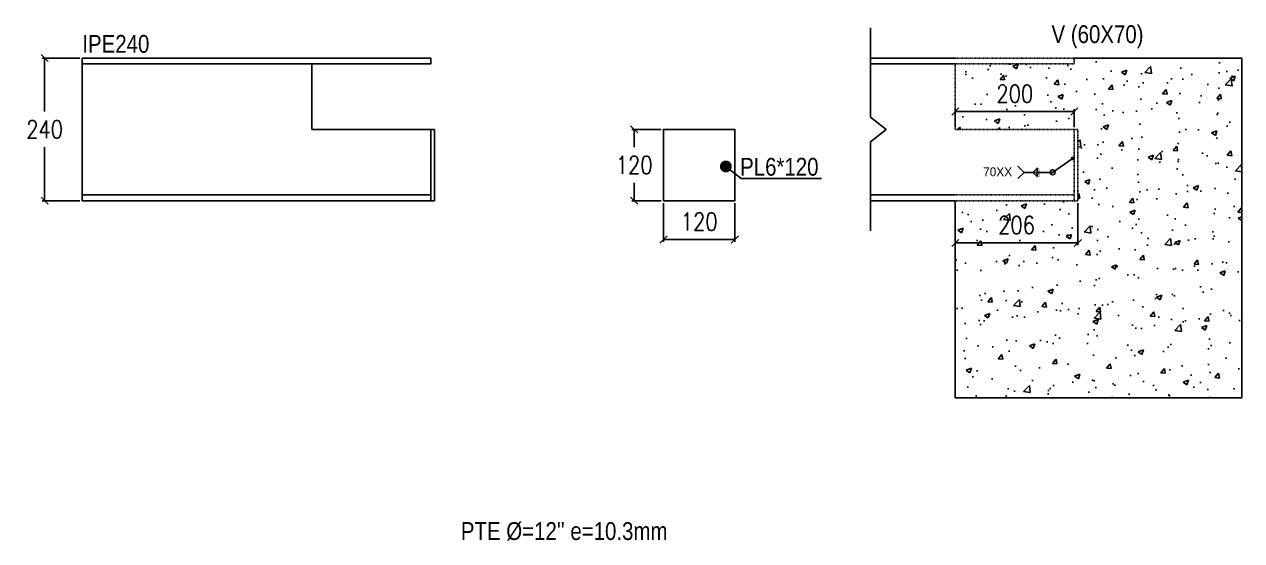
# Model space of a CAD drawing. Header units: millimetres. Extents: x -999 to 93225, y -17477 to 29086.
# Drawn here: x 3836 to 5883, y -11030 to -10161 of the extents above; entities that cross this region are included whole.
import ezdxf
from ezdxf.enums import TextEntityAlignment as Align

# ---------------------------------------------------------------- set-up
doc = ezdxf.new("R2010")
doc.units = ezdxf.units.MM
doc.header["$LTSCALE"] = 0.4
doc.linetypes.add('DXK_LINE_DOT1', pattern=[1.8814, 0.9407, -0.9407])
doc.layers.get('0').update_dxf_attribs({"color": 255})
for name, color, linetype in [('COTAS', 8, 'Continuous'), ('P-PLATINA', 6, 'Continuous'), ('TITULO', 3, 'Continuous')]:
    doc.layers.add(name, color=color, linetype=linetype)
doc.styles.add('Arial Narrow', font='', dxfattribs={"height": 0.2})
doc.styles.add('CNI_COTAS', font='romans.shx', dxfattribs={"width": 0.8})
doc.styles.add('ROMANS', font='DINGRAFO.SHX')
doc.styles.get('Arial Narrow').set_extended_font_data('Arial Narrow')
doc.dimstyles.new('1.1', dxfattribs={"dimscale": 0, "dimtxt": 15, "dimasz": 20, "dimexe": 2, "dimexo": 2, "dimgap": 7, "dimtad": 1, "dimdec": 0, "dimzin": 4, "dimdsep": 46, "dimtxsty": 'CNI_COTAS', "dimblk": 'DOTSMALL', "dimcen": 0, "dimclrd": 256, "dimclrt": 3, "dimadec": 0, "dimazin": 0, "dimtfac": 1, "dimtdec": 0, "dimtmove": 2, "dimatfit": 0, "dimldrblk": 'DOT', "dimfxl": 0.05, "dimtolj": 1, "dimtzin": 0, "dimarcsym": 1})
doc.dimstyles.new('1.4', dxfattribs={"dimscale": 0, "dimtxt": 30, "dimasz": 12, "dimexe": 4, "dimexo": 4, "dimgap": 15, "dimtad": 1, "dimdec": 0, "dimzin": 4, "dimdsep": 46, "dimtxsty": 'CNI_COTAS', "dimblk": 'OBLIQUE', "dimcen": -0.09, "dimclrd": 256, "dimclrt": 3, "dimadec": 0, "dimazin": 0, "dimtfac": 1, "dimtdec": 0, "dimtmove": 2, "dimatfit": 0, "dimldrblk": 'DOT', "dimfxl": 0.05, "dimtolj": 1, "dimtzin": 0, "dimarcsym": 0})

# ---------------------------------------------------------------- blocks, each defined once
blk = doc.blocks.new('_Dot')
at = {"color": 0, "linetype": 'ByBlock', "lineweight": -2}
blk.add_line((-0.5, 0), (-1, 0), dxfattribs=at)
at = {"color": 0, "linetype": 'ByBlock', "const_width": 0.5}
blk.add_lwpolyline([(-0.25, 0, 1), (0.25, 0, 1)], format="xyb", close=True, dxfattribs=at)
blk = doc.blocks.new('_DotSmall')
at = {"color": 0, "linetype": 'ByBlock', "const_width": 0.5}
blk.add_lwpolyline([(-0.0625, 0, 1), (0.0625, 0, 1)], format="xyb", close=True, dxfattribs=at)
blk = doc.blocks.new('_Oblique')
at = {"color": 0, "linetype": 'ByBlock', "lineweight": -2}
blk.add_line((-0.5, -0.5), (0.5, 0.5), dxfattribs=at)
blk = doc.blocks.new('*D682')
at = {"layer": 'COTAS', "color": 0, "lineweight": -2, "transparency": 16777216}
for p, q in [((3929.1, -10217.5), (3865.9, -10217.5)), ((3929.1, -10457.5), (3865.9, -10457.5))]:
    blk.add_line(p, q, dxfattribs=at)
at = {"layer": 'COTAS', "lineweight": -2, "transparency": 16777216}
for p, q in [((3869.9, -10217.5), (3869.9, -10307.5)), ((3869.9, -10457.5), (3869.9, -10367.5))]:
    blk.add_line(p, q, dxfattribs=at)
at = {"layer": 'Defpoints', "color": 0, "transparency": 16777216}
for p in [(3869.9, -10217.5), (3933.1, -10217.5), (3933.1, -10457.5)]:
    blk.add_point(p, dxfattribs=at)
at = {"layer": 'COTAS', "lineweight": -2, "transparency": 16777216, "xscale": 12, "yscale": 12, "zscale": 12}
for p, rotation in [((3869.9, -10217.5), 90), ((3869.9, -10457.5), 270)]:
    blk.add_blockref('_Oblique', p, dxfattribs=dict(at, rotation=rotation))
at = {"layer": 'COTAS', "color": 3, "transparency": 16777216, "insert": (3869.9, -10337.5), "char_height": 30, "attachment_point": 5, "rotation": 0.01, "style": 'CNI_COTAS'}
blk.add_mtext('\\A1;240', dxfattribs=at)
blk = doc.blocks.new('*D683')
at = {"layer": 'COTAS', "color": 0, "lineweight": -2, "transparency": 16777216}
for p, q in [((5401.2, -10333.5), (5401.2, -10303.5)), ((5601.2, -10333.5), (5601.2, -10303.5))]:
    blk.add_line(p, q, dxfattribs=at)
at = {"layer": 'COTAS', "lineweight": -2, "transparency": 16777216}
blk.add_line((5401.2, -10307.5), (5601.2, -10307.5), dxfattribs=at)
at = {"layer": 'Defpoints', "color": 0, "transparency": 16777216}
for p in [(5601.2, -10307.5), (5401.2, -10337.5), (5601.2, -10337.5)]:
    blk.add_point(p, dxfattribs=at)
at = {"layer": 'COTAS', "lineweight": -2, "transparency": 16777216, "xscale": 12, "yscale": 12, "zscale": 12, "rotation": 180}
blk.add_blockref('_Oblique', (5401.2, -10307.5), dxfattribs=at)
at = {"layer": 'COTAS', "lineweight": -2, "transparency": 16777216, "xscale": 12, "yscale": 12, "zscale": 12}
blk.add_blockref('_Oblique', (5601.2, -10307.5), dxfattribs=at)
at = {"layer": 'COTAS', "color": 3, "transparency": 16777216, "insert": (5501.2, -10277.5), "char_height": 30, "attachment_point": 5, "style": 'CNI_COTAS'}
blk.add_mtext('\\A1;200', dxfattribs=at)
blk = doc.blocks.new('*D681')
at = {"layer": 'COTAS', "color": 0, "lineweight": -2, "transparency": 16777216}
for p, q in [((5401.2, -10461.5), (5401.2, -10532.5)), ((5607.2, -10461.5), (5607.2, -10532.5))]:
    blk.add_line(p, q, dxfattribs=at)
at = {"layer": 'COTAS', "lineweight": -2, "transparency": 16777216}
blk.add_line((5401.2, -10528.5), (5607.2, -10528.5), dxfattribs=at)
at = {"layer": 'Defpoints', "color": 0, "transparency": 16777216}
for p in [(5401.2, -10457.5), (5607.2, -10457.5), (5607.2, -10528.5)]:
    blk.add_point(p, dxfattribs=at)
at = {"layer": 'COTAS', "lineweight": -2, "transparency": 16777216, "xscale": 12, "yscale": 12, "zscale": 12, "rotation": 180}
blk.add_blockref('_Oblique', (5401.2, -10528.5), dxfattribs=at)
at = {"layer": 'COTAS', "lineweight": -2, "transparency": 16777216, "xscale": 12, "yscale": 12, "zscale": 12}
blk.add_blockref('_Oblique', (5607.2, -10528.5), dxfattribs=at)
at = {"layer": 'COTAS', "color": 3, "transparency": 16777216, "insert": (5504.2, -10498.5), "char_height": 30, "attachment_point": 5, "style": 'CNI_COTAS'}
blk.add_mtext('\\A1;206', dxfattribs=at)
blk = doc.blocks.new('*D684')
at = {"layer": 'COTAS', "color": 0, "lineweight": -2, "transparency": 16777216}
for p, q in [((4906.5, -10337.5), (4857.3, -10337.5)), ((4906.5, -10457.5), (4857.3, -10457.5))]:
    blk.add_line(p, q, dxfattribs=at)
at = {"layer": 'COTAS', "lineweight": -2, "transparency": 16777216}
for p, q in [((4861.3, -10337.5), (4861.3, -10367.5)), ((4861.3, -10457.5), (4861.3, -10427.5))]:
    blk.add_line(p, q, dxfattribs=at)
at = {"layer": 'Defpoints', "color": 0, "transparency": 16777216}
for p in [(4910.5, -10337.5), (4861.3, -10457.5), (4910.5, -10457.5)]:
    blk.add_point(p, dxfattribs=at)
at = {"layer": 'COTAS', "lineweight": -2, "transparency": 16777216, "xscale": 12, "yscale": 12, "zscale": 12}
for p, rotation in [((4861.3, -10337.5), 90), ((4861.3, -10457.5), 270)]:
    blk.add_blockref('_Oblique', p, dxfattribs=dict(at, rotation=rotation))
at = {"layer": 'COTAS', "color": 3, "transparency": 16777216, "insert": (4861.3, -10397.5), "char_height": 30, "attachment_point": 5, "rotation": 0.01, "style": 'CNI_COTAS'}
blk.add_mtext('\\A1;120', dxfattribs=at)
blk = doc.blocks.new('*D685')
at = {"layer": 'COTAS', "color": 0, "lineweight": -2, "transparency": 16777216}
for p, q in [((4910.5, -10461.5), (4910.5, -10526.7)), ((5030.5, -10461.5), (5030.5, -10526.7))]:
    blk.add_line(p, q, dxfattribs=at)
at = {"layer": 'COTAS', "lineweight": -2, "transparency": 16777216}
blk.add_line((4910.5, -10522.7), (5030.5, -10522.7), dxfattribs=at)
at = {"layer": 'Defpoints', "color": 0, "transparency": 16777216}
for p in [(4910.5, -10457.5), (5030.5, -10457.5), (5030.5, -10522.7)]:
    blk.add_point(p, dxfattribs=at)
at = {"layer": 'COTAS', "lineweight": -2, "transparency": 16777216, "xscale": 12, "yscale": 12, "zscale": 12, "rotation": 180}
blk.add_blockref('_Oblique', (4910.5, -10522.7), dxfattribs=at)
at = {"layer": 'COTAS', "lineweight": -2, "transparency": 16777216, "xscale": 12, "yscale": 12, "zscale": 12}
blk.add_blockref('_Oblique', (5030.5, -10522.7), dxfattribs=at)
at = {"layer": 'COTAS', "color": 3, "transparency": 16777216, "insert": (4970.5, -10492.7), "char_height": 30, "attachment_point": 5, "style": 'CNI_COTAS'}
blk.add_mtext('\\A1;120', dxfattribs=at)
blk = doc.blocks.new('SOLDADURA FILETE ALREDEDOR')
h = blk.add_hatch(color=256)
h.dxf.hatch_style = 1
h.paths.add_polyline_path([(5063.7, 3679), (5060.1, 3684.2), (5066.4, 3684.8)])
for p, q in [((5061.9, 3681.6), (5015.5, 3649.2)), ((5015.5, 3649.2), (4948.3, 3649.2))]:
    blk.add_line(p, q)
blk.add_lwpolyline([(4933.5, 3634.4), (4948.3, 3649.2), (4933.5, 3664)])
for points in [[(4978.7, 3649.2), (4978.7, 3659.2), (4968.7, 3649.2), (4978.7, 3639.2)], [(5066.4, 3684.8), (5063.7, 3679), (5060.1, 3684.2)]]:
    blk.add_lwpolyline(points, close=True)
blk.add_circle((5015.5, 3649.2), 5.81)
at = {"layer": 'TITULO', "style": 'ROMANS'}
for s, height, p in [('70XX', 21, (4851, 3640)), ('6', 7.5, (4979.7, 3650.9)), ('6', 7.5, (4979.7, 3639.3))]:
    blk.add_text(s, height=height, dxfattribs=at).set_placement(p)

msp = doc.modelspace()

# ---------------------------------------------------------------- hatches: boundary and pattern name
at = {"layer": 'COTAS'}
h = msp.add_hatch(dxfattribs=at)
h.set_pattern_fill('AR-CONC', color=256, scale=0.5)
h.paths.add_polyline_path([(5882.7, -10217.5), (5601.2, -10217.5), (5601.2, -10227.3), (5401.2, -10227.3), (5401.2, -10337.5), (5601.2, -10337.5), (5607.2, -10337.5), (5607.2, -10457.5), (5601.2, -10457.5), (5401.2, -10457.5), (5401.2, -10789.3), (5882.7, -10789.3)])
h.paths.add_polyline_path([(5465.9, -10521), (5542.6, -10521), (5542.6, -10476), (5465.9, -10476)], flags=24)
h.paths.add_polyline_path([(5462.9, -10300), (5539.6, -10300), (5539.6, -10255), (5462.9, -10255)], flags=24)

# ---------------------------------------------------------------- linework, layer by layer
at = {"color": 2}
for p, q in [((3933.1, -10217.5), (3933.1, -10457.5)), ((4319.3, -10227.3), (4319.3, -10337.5)), ((4319.3, -10337.5), (4519.3, -10337.5)), ((3933.1, -10447.7), (4319.3, -10447.7)), ((3933.1, -10457.5), (4319.3, -10457.5)), ((4319.3, -10447.7), (4519.3, -10447.7)), ((4319.3, -10457.5), (4519.3, -10457.5)), ((5258.4, -10447.7), (5401.2, -10447.7)), ((5258.4, -10457.5), (5401.2, -10457.5))]:
    msp.add_line(p, q, dxfattribs=at)
at = {"color": 2, "linetype": 'DXK_LINE_DOT1'}
for p, q in [((5401.2, -10447.7), (5601.2, -10447.7)), ((5401.2, -10457.5), (5601.2, -10457.5))]:
    msp.add_line(p, q, dxfattribs=at)
at = {"color": 2}
for points in [[(3933.1, -10227.3), (4519.3, -10227.3), (4519.3, -10217.5), (3933.1, -10217.5)], [(5402.6, -10217.5), (5258.4, -10217.5), (5258.4, -10227.3), (5401.2, -10227.3)]]:
    msp.add_lwpolyline(points, dxfattribs=at)
at = {"color": 2, "linetype": 'DXK_LINE_DOT1'}
for points in [[(5401.2, -10227.3), (5601.2, -10227.3), (5601.2, -10217.5), (5402.6, -10217.5)], [(5601.2, -10337.5), (5401.2, -10337.5), (5401.2, -10337.5), (5401.2, -10227.3)]]:
    msp.add_lwpolyline(points, dxfattribs=at)
at = {"layer": 'COTAS'}
msp.add_lwpolyline([(5258.4, -10508.3), (5258.4, -10358.3), (5284.8, -10337.5), (5258.4, -10316.7), (5258.4, -10166.7)], dxfattribs=at)
at = {"layer": 'COTAS', "color": 1}
msp.add_lwpolyline([(5401.2, -10457.5), (5401.2, -10789.3), (5882.7, -10789.3), (5882.7, -10217.5), (5601.2, -10217.5), (5601.2, -10217.5)], dxfattribs=at)
at = {"layer": 'P-PLATINA', "linetype": 'Continuous'}
for p, q in [((4525.3, -10337.5), (4519.3, -10337.5)), ((4519.3, -10337.5), (4519.3, -10457.5)), ((4525.3, -10337.5), (4525.3, -10457.5)), ((4525.3, -10457.5), (4519.3, -10457.5))]:
    msp.add_line(p, q, dxfattribs=at)
at = {"layer": 'P-PLATINA', "linetype": 'DXK_LINE_DOT1'}
for p, q in [((5601.2, -10337.5), (5601.2, -10457.5)), ((5607.2, -10337.5), (5601.2, -10337.5)), ((5601.2, -10337.5), (5601.2, -10457.5)), ((5607.2, -10337.5), (5607.2, -10457.5)), ((5607.2, -10457.5), (5601.2, -10457.5))]:
    msp.add_line(p, q, dxfattribs=at)
at = {"layer": 'P-PLATINA', "linetype": 'Continuous'}
msp.add_lwpolyline([(4910.5, -10457.5), (5030.5, -10457.5), (5030.5, -10337.5), (4910.5, -10337.5)], close=True, dxfattribs=at)

# ---------------------------------------------------------------- block references
at = {"xscale": 0.7104614331683008, "yscale": 0.7104614331683008, "zscale": 0.7104614331683008}
msp.add_blockref('SOLDADURA FILETE ALREDEDOR', (2001.5, -13002.4), dxfattribs=at)

# ---------------------------------------------------------------- texts
at = {"color": 96, "style": 'Arial Narrow'}
for s, p in [('V (60X70)', (5640.3, -10177.3)), ('IPE240', (3989.7, -10193.6)), ('PL6*120', (5105.3, -10400.4)), ("PTE Ø=12'' e=10.3mm", (4743.5, -11013.4))]:
    msp.add_text(s, height=30, dxfattribs=at).set_placement(p, align=Align.MIDDLE_CENTER)
at = {"layer": 'COTAS', "color": 3, "insert": (5187.7, -10255.5), "char_height": 30, "attachment_point": 1, "style": 'CNI_COTAS'}
msp.add_mtext('\\P ', dxfattribs=at)

# ---------------------------------------------------------------- dimensions: what is measured, and where the dimension line sits
at = {"layer": 'COTAS'}
for base, p1, p2, picture, middle in [((3869.9, -10217.5), (3933.1, -10457.5), (3933.1, -10217.5), '*D682', (3869.9, -10337.5)), ((4861.3, -10457.5), (4910.5, -10337.5), (4910.5, -10457.5), '*D684', (4861.3, -10397.5))]:
    dim = msp.add_linear_dim(base=base, p1=p1, p2=p2, angle=90, dimstyle='1.4', override={"dimscale": 1}, dxfattribs=at)
    dim.commit()
    dim.dimension.update_dxf_attribs({"geometry": picture, "text_midpoint": middle, "text_rotation": 0.01})
for base, p1, p2, picture, middle in [((5601.2, -10307.5), (5401.2, -10337.5), (5601.2, -10337.5), '*D683', (5501.2, -10277.5)), ((5030.5, -10522.7), (4910.5, -10457.5), (5030.5, -10457.5), '*D685', (4970.5, -10492.7)), ((5607.2, -10528.5), (5401.2, -10457.5), (5607.2, -10457.5), '*D681', (5504.2, -10498.5))]:
    dim = msp.add_linear_dim(base=base, p1=p1, p2=p2, dimstyle='1.4', override={"dimscale": 1}, dxfattribs=at)
    dim.commit()
    dim.dimension.update_dxf_attribs({"geometry": picture, "text_midpoint": middle})

# ---------------------------------------------------------------- leaders
msp.add_leader([(5015.4, -10399.9), (5040.9, -10419.9), (5176.1, -10419.9)], dimstyle='1.1', override={"dimscale": 1}, dxfattribs=at)

doc.saveas('drawing.dxf')
